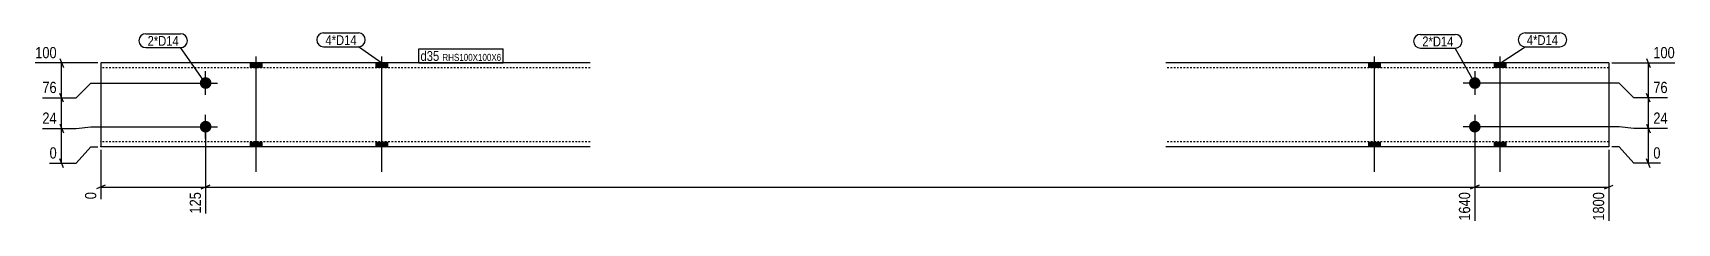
# Model space of a CAD drawing. Header units: millimetres. Extents: x 8 to 10260, y 8 to 234.
# Drawn here: x 8 to 1970, y 8 to 234 of the extents above.
import ezdxf

# ---------------------------------------------------------------- set-up
doc = ezdxf.new("R2010")
doc.units = ezdxf.units.MM
doc.linetypes.add('DXK_LINE_DOT2', pattern=[3.9198, 1.9599, -1.9599])
for name, color, linetype in [('MÅLSÆTNING', 7, 'Continuous'), ('STÅL', 7, 'Continuous'), ('TEKST', 7, 'Continuous')]:
    doc.layers.add(name, color=color, linetype=linetype)
doc.styles.add('Arial Narrow', font='ARIALN.TTF', dxfattribs={"height": 0.2})

msp = doc.modelspace()

# ---------------------------------------------------------------- hatches: boundary and pattern name
at = {"layer": 'STÅL', "linetype": 'Continuous'}
for points in [[(266.9, 192.6), (280.9, 192.6), (280.9, 198.6), (266.9, 198.6)], [(266.9, 192.6), (280.9, 192.6), (280.9, 198.6), (266.9, 198.6)], [(416.9, 192.6), (430.9, 192.6), (430.9, 198.6), (416.9, 198.6)], [(416.9, 192.6), (430.9, 192.6), (430.9, 198.6), (416.9, 198.6)], [(1601.9, 192.6), (1615.9, 192.6), (1615.9, 198.6), (1601.9, 198.6)], [(1601.9, 192.6), (1615.9, 192.6), (1615.9, 198.6), (1601.9, 198.6)], [(1751.9, 192.6), (1765.9, 192.6), (1765.9, 198.6), (1751.9, 198.6)], [(1751.9, 192.6), (1765.9, 192.6), (1765.9, 198.6), (1751.9, 198.6)], [(213.9, 181.6, -1), (213.9, 167.6, -1)], [(1728.9, 167.6, -1), (1728.9, 181.6, -1)], [(213.9, 129.6, -1), (213.9, 115.6, -1)], [(1728.9, 115.6, -1), (1728.9, 129.6, -1)], [(266.9, 98.6), (280.9, 98.6), (280.9, 104.6), (266.9, 104.6)], [(266.9, 98.6), (280.9, 98.6), (280.9, 104.6), (266.9, 104.6)], [(416.9, 98.6), (430.9, 98.6), (430.9, 104.6), (416.9, 104.6)], [(416.9, 98.6), (430.9, 98.6), (430.9, 104.6), (416.9, 104.6)], [(1601.9, 98.6), (1615.9, 98.6), (1615.9, 104.6), (1601.9, 104.6)], [(1601.9, 98.6), (1615.9, 98.6), (1615.9, 104.6), (1601.9, 104.6)], [(1751.9, 98.6), (1765.9, 98.6), (1765.9, 104.6), (1751.9, 104.6)], [(1751.9, 98.6), (1765.9, 98.6), (1765.9, 104.6), (1751.9, 104.6)]]:
    msp.add_hatch(color=3, dxfattribs=at).paths.add_polyline_path(points)

# ---------------------------------------------------------------- linework, layer by layer
at = {"layer": 'MÅLSÆTNING', "color": 7, "linetype": 'Continuous'}
for p, q in [((85.4, 198.6), (10.5, 198.6)), ((39.9, 203.8), (44.1, 193.3)), ((42, 157.1), (42, 198.6)), ((1892.4, 198.6), (1967.6, 198.6)), ((1934, 203.8), (1938.2, 193.3)), ((1936.1, 157.1), (1936.1, 198.6)), ((19, 157.1), (59.5, 157.1)), ((19, 157.1), (59.5, 157.1)), ((44.1, 151.8), (39.9, 162.3)), ((44.1, 151.8), (39.9, 162.3)), ((42, 120.5), (42, 157.1)), ((59.5, 157.1), (77, 174.6)), ((59.5, 157.1), (77, 174.6)), ((77, 174.6), (210.4, 174.6)), ((77, 174.6), (210.4, 174.6)), ((1901.1, 174.6), (1732.4, 174.6)), ((1901.1, 174.6), (1732.4, 174.6)), ((1918.6, 157.1), (1901.1, 174.6)), ((1918.6, 157.1), (1901.1, 174.6)), ((1959.1, 157.1), (1918.6, 157.1)), ((1959.1, 157.1), (1918.6, 157.1)), ((1938.2, 151.8), (1934, 162.3)), ((1938.2, 151.8), (1934, 162.3)), ((1936.1, 120.5), (1936.1, 157.1)), ((19, 120.5), (59.5, 120.5)), ((19, 120.5), (59.5, 120.5)), ((39.9, 125.7), (44.1, 115.2)), ((39.9, 125.7), (44.1, 115.2)), ((42, 79), (42, 120.5)), ((59.5, 120.5), (77, 122.6)), ((59.5, 120.5), (77, 122.6)), ((77, 122.6), (210.4, 122.6)), ((77, 122.6), (210.4, 122.6)), ((213.9, 119.1), (213.9, 19)), ((213.9, 119.1), (213.9, 19)), ((1728.9, 119.1), (1728.9, 10.5)), ((1728.9, 119.1), (1728.9, 10.5)), ((1901.1, 122.6), (1732.4, 122.6)), ((1901.1, 122.6), (1732.4, 122.6)), ((1918.6, 120.5), (1901.1, 122.6)), ((1918.6, 120.5), (1901.1, 122.6)), ((1959.1, 120.5), (1918.6, 120.5)), ((1959.1, 120.5), (1918.6, 120.5)), ((1934, 125.7), (1938.2, 115.2)), ((1934, 125.7), (1938.2, 115.2)), ((1936.1, 79), (1936.1, 120.5)), ((59.5, 79), (77, 98.6)), ((77, 98.6), (85.4, 98.6)), ((1901.1, 98.6), (1892.4, 98.6)), ((1918.6, 79), (1901.1, 98.6)), ((27.6, 79), (59.5, 79)), ((44.1, 73.7), (39.9, 84.2)), ((88.9, 95.1), (88.9, 36.1)), ((1888.9, 95.1), (1888.9, 10.5)), ((1950.5, 79), (1918.6, 79)), ((1938.2, 73.7), (1934, 84.2)), ((94.1, 52.7), (83.6, 48.5)), ((88.9, 50.6), (213.9, 50.6)), ((219.1, 52.7), (208.6, 48.5)), ((208.6, 48.5), (219.1, 52.7)), ((213.9, 50.6), (1728.9, 50.6)), ((1734.1, 52.7), (1723.6, 48.5)), ((1723.6, 48.5), (1734.1, 52.7)), ((1728.9, 50.6), (1888.9, 50.6)), ((1883.6, 48.5), (1894.1, 52.7))]:
    msp.add_line(p, q, dxfattribs=at)
at = {"layer": 'STÅL', "color": 2, "linetype": 'Continuous'}
for p, q in [((672.9, 198.6), (88.9, 198.6)), ((88.9, 198.6), (88.9, 99.5)), ((1888.9, 198.6), (1359.9, 198.6)), ((1888.9, 198.6), (1888.9, 98.6)), ((88.9, 98.6), (88.9, 99.5)), ((672.9, 98.6), (88.9, 98.6)), ((1888.9, 98.6), (1359.9, 98.6))]:
    msp.add_line(p, q, dxfattribs=at)
at = {"layer": 'STÅL', "color": 3, "linetype": 'Continuous'}
for p, q in [((266.9, 198.6), (266.9, 192.6)), ((266.9, 198.6), (266.9, 192.6)), ((273.9, 206.1), (273.9, 68.6)), ((273.9, 206.1), (273.9, 68.6)), ((280.9, 198.6), (280.9, 192.6)), ((280.9, 198.6), (280.9, 192.6)), ((416.9, 198.6), (416.9, 192.6)), ((416.9, 198.6), (416.9, 192.6)), ((423.9, 206.1), (423.9, 68.6)), ((423.9, 206.1), (423.9, 68.6)), ((430.9, 198.6), (430.9, 192.6)), ((430.9, 198.6), (430.9, 192.6)), ((1601.9, 198.6), (1601.9, 192.6)), ((1601.9, 198.6), (1601.9, 192.6)), ((1608.9, 206.1), (1608.9, 68.6)), ((1608.9, 206.1), (1608.9, 68.6)), ((1615.9, 198.6), (1615.9, 192.6)), ((1615.9, 198.6), (1615.9, 192.6)), ((1751.9, 198.6), (1751.9, 192.6)), ((1751.9, 198.6), (1751.9, 192.6)), ((1758.9, 206.1), (1758.9, 68.6)), ((1758.9, 206.1), (1758.9, 68.6)), ((1765.9, 198.6), (1765.9, 192.6)), ((1765.9, 198.6), (1765.9, 192.6)), ((213.9, 160.6), (213.9, 188.6)), ((1728.9, 188.6), (1728.9, 160.6)), ((199.9, 174.6), (227.9, 174.6)), ((1742.9, 174.6), (1714.9, 174.6)), ((199.9, 122.6), (227.9, 122.6)), ((213.9, 108.6), (213.9, 136.6)), ((1742.9, 122.6), (1714.9, 122.6)), ((1728.9, 136.6), (1728.9, 108.6)), ((266.9, 104.6), (266.9, 98.6)), ((266.9, 104.6), (266.9, 98.6)), ((280.9, 104.6), (280.9, 98.6)), ((280.9, 104.6), (280.9, 98.6)), ((416.9, 104.6), (416.9, 98.6)), ((416.9, 104.6), (416.9, 98.6)), ((430.9, 104.6), (430.9, 98.6)), ((430.9, 104.6), (430.9, 98.6)), ((1601.9, 104.6), (1601.9, 98.6)), ((1601.9, 104.6), (1601.9, 98.6)), ((1615.9, 104.6), (1615.9, 98.6)), ((1615.9, 104.6), (1615.9, 98.6)), ((1751.9, 104.6), (1751.9, 98.6)), ((1751.9, 104.6), (1751.9, 98.6)), ((1765.9, 104.6), (1765.9, 98.6)), ((1765.9, 104.6), (1765.9, 98.6))]:
    msp.add_line(p, q, dxfattribs=at)
at = {"layer": 'STÅL', "color": 7, "linetype": 'DXK_LINE_DOT2'}
for p, q in [((672.9, 192.6), (88.9, 192.6)), ((1888.9, 192.6), (1359.9, 192.6)), ((88.9, 104.6), (88.9, 105)), ((672.9, 104.6), (88.9, 104.6)), ((1888.9, 104.6), (1359.9, 104.6)), ((1888.9, 104.6), (1888.9, 105))]:
    msp.add_line(p, q, dxfattribs=at)

# ---------------------------------------------------------------- wipeouts: each hides what was drawn before it
at = {"color": 0}
for points in [[(181.9, 219), (181.9, 231.2), (144.6, 231.2), (144.6, 219)], [(394.2, 219.9), (394.2, 232.2), (356.9, 232.2), (356.9, 219.9)], [(1703.5, 218.3), (1703.5, 230.5), (1666.2, 230.5), (1666.2, 218.3)], [(1828.3, 220), (1828.3, 232.2), (1791, 232.2), (1791, 220)]]:
    msp.add_wipeout(points, dxfattribs=at).dxf.layer = 'TEKST'

# ---------------------------------------------------------------- next in the draw order: wipeouts: each hides what was drawn before it
at = {"color": 0, "linetype": 'Continuous'}
for points in [[(38.9, 201.4), (38.9, 221), (7.7, 221), (7.7, 201.4)], [(1970.4, 201.4), (1970.4, 221), (1939.2, 221), (1939.2, 201.4)], [(38.9, 159.9), (38.9, 179.5), (16.2, 179.5), (16.2, 159.9)], [(1961.9, 159.9), (1961.9, 179.5), (1939.2, 179.5), (1939.2, 159.9)], [(38.9, 123.3), (38.9, 142.9), (16.2, 142.9), (16.2, 123.3)], [(1961.9, 123.3), (1961.9, 142.9), (1939.2, 142.9), (1939.2, 123.3)], [(38.9, 81.8), (38.9, 101.4), (24.8, 101.4), (24.8, 81.8)], [(1953.3, 81.8), (1953.3, 101.4), (1939.2, 101.4), (1939.2, 81.8)], [(86.1, 47.4), (66.5, 47.4), (66.5, 33.3), (86.1, 33.3)], [(211.1, 47.4), (191.5, 47.4), (191.5, 16.2), (211.1, 16.2)], [(1726.1, 47.4), (1706.5, 47.4), (1706.5, 7.7), (1726.1, 7.7)], [(1886.1, 47.4), (1866.5, 47.4), (1866.5, 7.7), (1886.1, 7.7)]]:
    msp.add_wipeout(points, dxfattribs=at).dxf.layer = 'MÅLSÆTNING'
at = {"color": 0}
for points in [[(181.9, 219), (181.9, 231.2), (144.6, 231.2), (144.6, 219)], [(394.2, 219.9), (394.2, 232.2), (356.9, 232.2), (356.9, 219.9)], [(1703.5, 218.3), (1703.5, 230.5), (1666.2, 230.5), (1666.2, 218.3)], [(1828.3, 220), (1828.3, 232.2), (1791, 232.2), (1791, 220)], [(492.8, 201), (492.8, 213.3), (470.4, 213.3), (470.4, 201)]]:
    msp.add_wipeout(points, dxfattribs=at).dxf.layer = 'TEKST'

# ---------------------------------------------------------------- next in the draw order: linework, layer by layer
at = {"layer": 'TEKST', "color": 7, "linetype": 'Continuous'}
for p, q in [((142.5, 233.3), (184, 233.3)), ((142.5, 216.9), (184, 216.9)), ((213.9, 174.6), (184, 216.9)), ((354.8, 234.3), (396.3, 234.3)), ((354.8, 217.8), (396.3, 217.8)), ((424.1, 198.3), (396.3, 217.8)), ((1664.1, 232.6), (1705.6, 232.6)), ((1664.1, 216.2), (1705.6, 216.2)), ((1728.9, 174.6), (1705.6, 216.2)), ((1759.2, 198.3), (1788.9, 217.9)), ((1788.9, 234.3), (1830.4, 234.3)), ((1788.9, 217.9), (1830.4, 217.9))]:
    msp.add_line(p, q, dxfattribs=at)
for centre, radius, start, end in [((142.5, 225.1), 8.23, 90, 270), ((184, 225.1), 8.23, 270, 90), ((354.8, 226.1), 8.23, 90, 270), ((396.3, 226.1), 8.22, 270, 90), ((1664.1, 224.4), 8.23, 90, 270), ((1705.6, 224.4), 8.23, 270, 90), ((1788.9, 226.1), 8.23, 90, 270), ((1830.4, 226.1), 8.23, 270, 90)]:
    msp.add_arc(centre, radius, start, end, dxfattribs=at)

# ---------------------------------------------------------------- next in the draw order: texts
at = {"layer": 'MÅLSÆTNING', "color": 3, "linetype": 'Continuous', "style": 'Arial Narrow'}
for s, height, p in [('100', 13.36, (10.5, 204.2)), ('100', 13.36, (1942, 204.2)), ('76', 13.36, (19, 162.7)), ('76', 13.36, (1942, 162.7)), ('24', 13.36, (19, 126.1)), ('24', 13.36, (1942, 126.1)), ('0', 13.4, (27.6, 84.6)), ('0', 13.4, (1942, 84.6))]:
    msp.add_text(s, height=height, dxfattribs=at).set_placement(p)
for s, height, p in [('0', 13.4, (83.3, 36.1)), ('125', 13.36, (208.3, 19)), ('1640', 13.36, (1723.3, 10.5)), ('1800', 13.36, (1883.3, 10.5))]:
    msp.add_text(s, height=height, rotation=90.0002, dxfattribs=at).set_placement(p)
at = {"layer": 'TEKST', "color": 3, "style": 'Arial Narrow'}
for s, p in [('2*D14', (144.6, 219)), ('4*D14', (356.9, 219.9)), ('2*D14', (1666.2, 218.3)), ('4*D14', (1791, 220))]:
    msp.add_text(s, height=11.69, dxfattribs=at).set_placement(p)

# ---------------------------------------------------------------- next in the draw order: wipeouts: each hides what was drawn before it
at = {"color": 0}
msp.add_wipeout([(492.8, 201), (492.8, 213.3), (470.4, 213.3), (470.4, 201)], dxfattribs=at).dxf.layer = 'TEKST'

# ---------------------------------------------------------------- next in the draw order: linework, layer by layer
at = {"layer": 'TEKST', "color": 7, "linetype": 'Continuous'}
msp.add_line((468.3, 198.9), (468.3, 215.4), dxfattribs=at)

# ---------------------------------------------------------------- next in the draw order: wipeouts: each hides what was drawn before it
at = {"color": 0}
msp.add_wipeout([(566.8, 201), (566.8, 209.8), (496.5, 209.8), (496.5, 201)], dxfattribs=at).dxf.layer = 'TEKST'

# ---------------------------------------------------------------- next in the draw order: wipeouts: each hides what was drawn before it
msp.add_wipeout([(566.8, 201), (566.8, 209.8), (496.5, 209.8), (496.5, 201)], dxfattribs=at).dxf.layer = 'TEKST'

# ---------------------------------------------------------------- next in the draw order: linework, layer by layer
at = {"layer": 'TEKST', "color": 7, "linetype": 'Continuous'}
for p, q in [((468.3, 215.4), (568.9, 215.4)), ((468.3, 198.9), (568.9, 198.9)), ((568.9, 198.9), (568.9, 215.4))]:
    msp.add_line(p, q, dxfattribs=at)

# ---------------------------------------------------------------- next in the draw order: texts
at = {"layer": 'TEKST', "color": 3, "style": 'Arial Narrow'}
for s, height, p in [('d35', 11.69, (470.4, 201)), ('RHS100X100X6', 8.351, (496.5, 201))]:
    msp.add_text(s, height=height, dxfattribs=at).set_placement(p)

doc.saveas('drawing.dxf')
